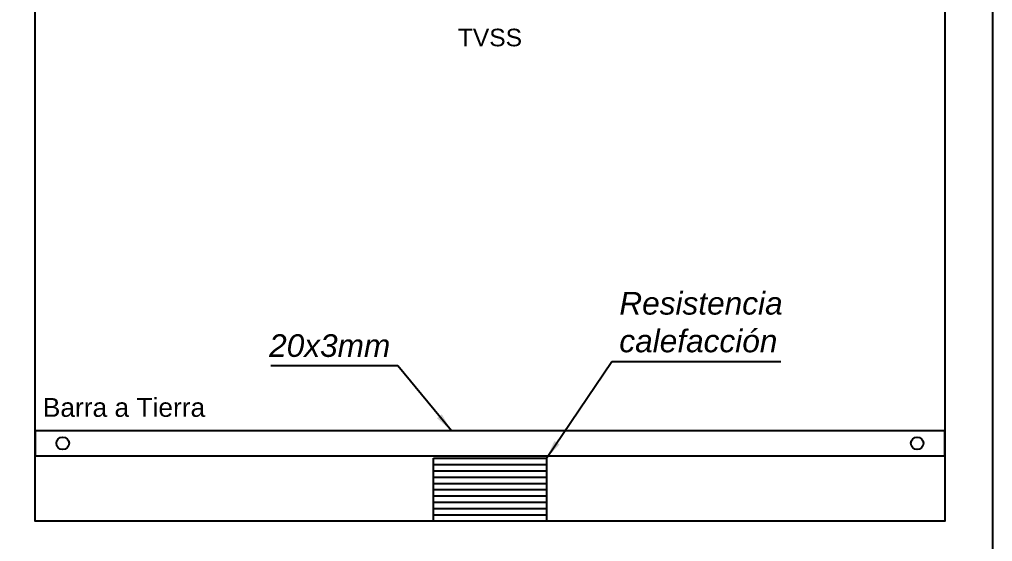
# Model space of a CAD drawing. Header units: millimetres. Extents: x 0 to 840, y -1485 to 297.
# Drawn here: x 45.8 to 123.2, y -1424.6 to -1383 of the extents above; entities that cross this region are included whole.
import ezdxf

# ---------------------------------------------------------------- set-up
doc = ezdxf.new("R2010")
doc.units = ezdxf.units.MM
doc.layers.add('L_COTAS', color=2, linetype='Continuous')
doc.styles.get("Standard").update_dxf_attribs({"font": 'arial.ttf'})
doc.styles.add('TEXTOS', font='ariali.ttf')
doc.dimstyles.new('FLECHA_ESC50', dxfattribs={"dimscale": 0.05, "dimtxt": 1.8, "dimasz": 2, "dimexe": 2, "dimexo": 4, "dimgap": 1, "dimtad": 1, "dimzin": 4, "dimdsep": 46, "dimtxsty": 'TEXTOS', "dimcen": 0, "dimclrd": 256, "dimclre": 256, "dimclrt": 2, "dimadec": 0, "dimazin": 0, "dimtfac": 1, "dimtdec": 4, "dimtmove": 1, "dimatfit": 3, "dimfxl": 1, "dimtvp": 1, "dimtolj": 1, "dimtzin": 0, "dimarcsym": 0})

# ---------------------------------------------------------------- blocks, each defined once
blk = doc.blocks.new('A$C66725645')
at = {"color": 4}
for p, q in [((0, 4.5), (9, 4.5)), ((0, 4), (9, 4)), ((0, 3.5), (9, 3.5)), ((0, 3), (9, 3)), ((0, 2.5), (9, 2.5)), ((0, 2), (9, 2)), ((0, 1.5), (9, 1.5)), ((0, 1), (9, 1)), ((0, 0.5), (9, 0.5))]:
    blk.add_line(p, q, dxfattribs=at)
blk.add_lwpolyline([(0, 5), (9, 5), (9, 0), (0, 0)], close=True, dxfattribs=at)

msp = doc.modelspace()

# ---------------------------------------------------------------- linework, layer by layer
at = {"color": 5}
for points in [[(43.2381, -1226.7301), (123.2381, -1226.7301), (123.2381, -1426.7301), (43.2381, -1426.7301)], [(47.0481, -1230.5401), (119.4281, -1230.5401), (119.4281, -1422.9201), (47.0481, -1422.9201)]]:
    msp.add_lwpolyline(points, close=True, dxfattribs=at)
at = {"color": 6}
msp.add_lwpolyline([(47.0481, -1417.7301), (119.4281, -1417.7301), (119.4281, -1415.7301), (47.0481, -1415.7301)], close=True, dxfattribs=at)
for centre in [(49.2381, -1416.7301), (117.2381, -1416.7301)]:
    msp.add_circle(centre, 0.5)

# ---------------------------------------------------------------- block references
msp.add_blockref('A$C66725645', (78.7381, -1422.9201))

# ---------------------------------------------------------------- texts
for s, insert, char_height, width, attachment_point in [('TVSS', (83.2381, -1384.4252), 1.4, 7.639301, 5), ('{\\fArial|b0|i0|c0|p34;Barra a Tierra}', (47.6505, -1413.1196), 1.5, 25.670589, 1)]:
    msp.add_mtext(s, dxfattribs=dict(insert=insert, char_height=char_height, width=width, attachment_point=attachment_point))
at = {"layer": 'L_COTAS', "char_height": 1.8, "style": 'TEXTOS'}
for s, insert, attachment_point in [('Resistencia\\Pcalefacción', (93.5365, -1407.0922), 4), ('20x3mm', (75.3043, -1408.9594), 6)]:
    msp.add_mtext(s, dxfattribs=dict(at, insert=insert, attachment_point=attachment_point))

# ---------------------------------------------------------------- leaders
at = {"layer": 'L_COTAS', "annotation_type": 0, "has_hookline": 1}
for points, hookline_direction, text_width in [([(87.7381, -1417.9201), (92.9295, -1410.2022), (93.5368, -1410.2022)], 0, 12.805), ([(80.1697, -1415.7301), (75.9113, -1410.5584), (75.3039, -1410.5584)], 1, 9.4432)]:
    msp.add_leader(points, dimstyle='FLECHA_ESC50', override={"dimasz": 30, "dimgap": 1, "dimtad": 1}, dxfattribs=dict(at, hookline_direction=hookline_direction, text_width=text_width))

doc.saveas('drawing.dxf')
